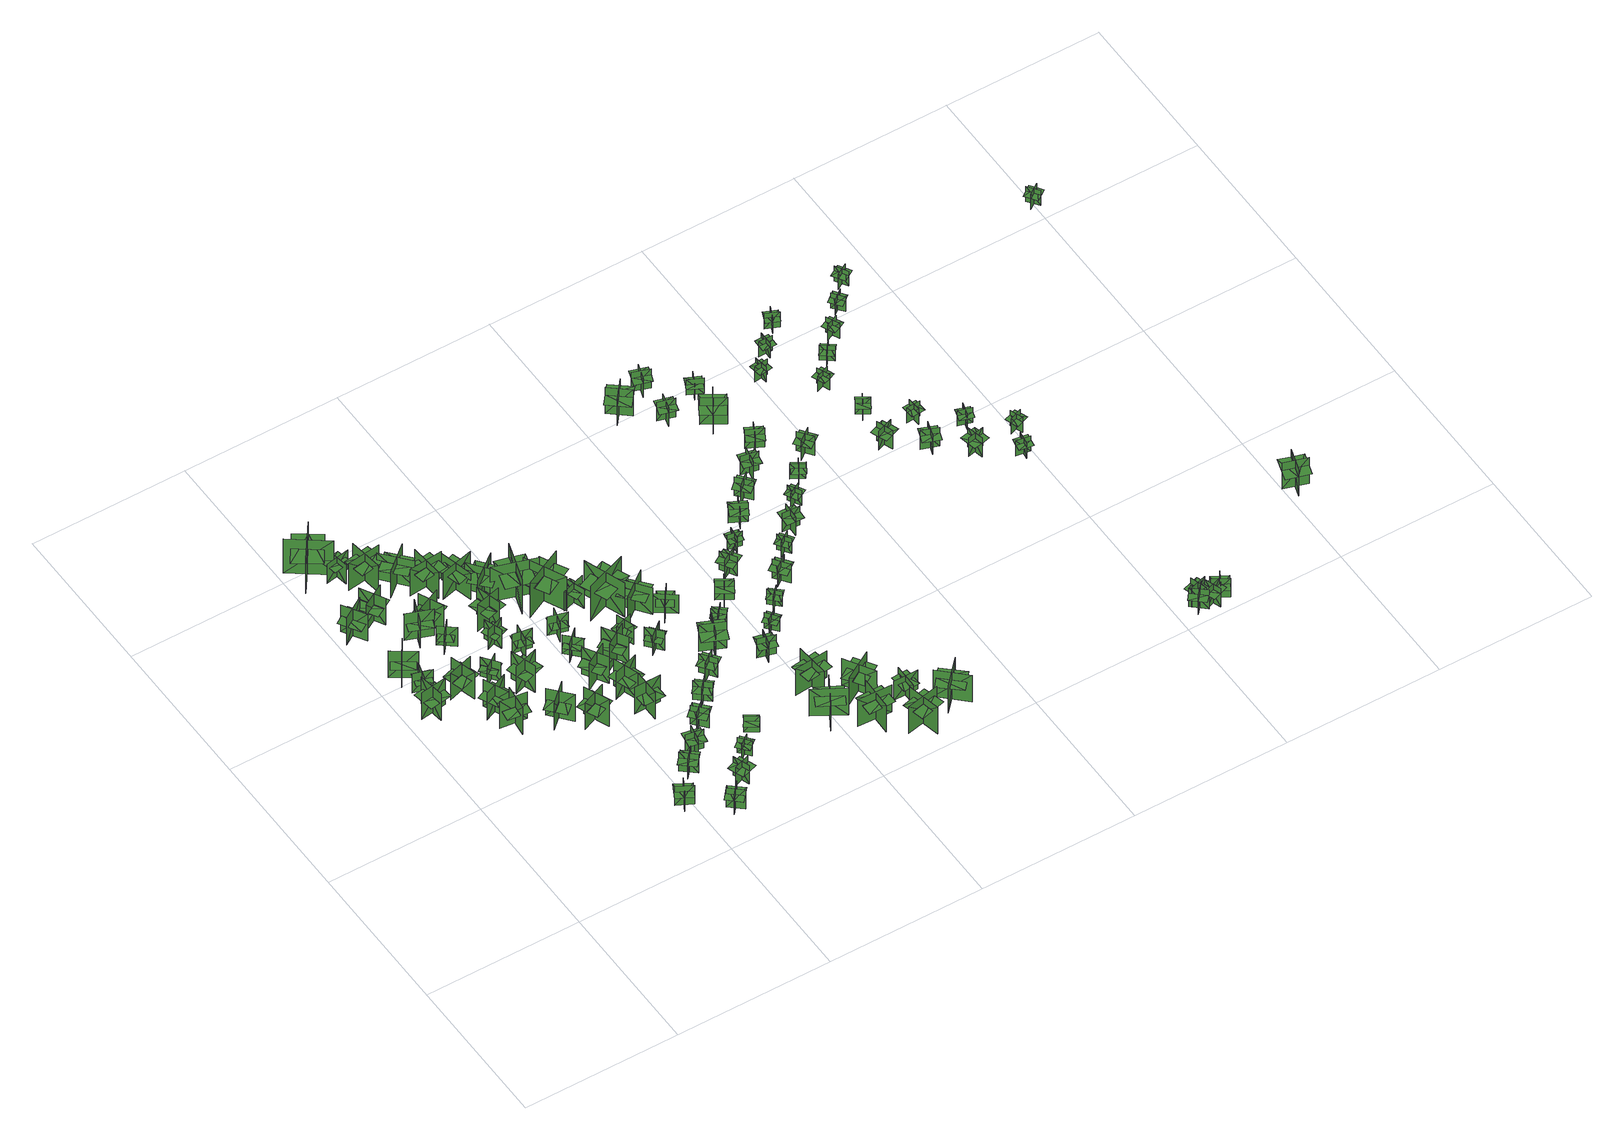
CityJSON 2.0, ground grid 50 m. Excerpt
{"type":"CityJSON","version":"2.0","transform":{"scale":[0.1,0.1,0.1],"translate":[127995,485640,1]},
"CityObjects":{
"tree1":{"type":"SolitaryVegetationObject","geometry":[{"type":"MultiSurface","lod":"1","boundaries":[[[0,1,2]],[[0,2,3]],[[4,5,6]],[[4,6,7]],[[8,9,10]],[[8,10,11]],[[8,12,13]],[[8,13,9]]]}]},
"tree2":{"type":"SolitaryVegetationObject","geometry":[{"type":"MultiSurface","lod":"1","boundaries":[[[14,15,16]],[[14,16,17]],[[18,19,20]],[[18,20,21]],[[22,23,24]],[[22,24,25]],[[22,26,27]],[[22,27,23]]]}]},
"tree3":{"type":"SolitaryVegetationObject","geometry":[{"type":"MultiSurface","lod":"1","boundaries":[[[28,29,30]],[[28,30,31]],[[32,33,34]],[[32,34,35]],[[36,37,38]],[[36,38,39]],[[36,40,41]],[[36,41,37]]]}]},
"tree4":{"type":"SolitaryVegetationObject","geometry":[{"type":"MultiSurface","lod":"1","boundaries":[[[42,43,44]],[[42,44,45]],[[46,47,48]],[[46,48,49]],[[50,51,52]],[[50,52,53]],[[50,54,55]],[[50,55,51]]]}]},
"tree5":{"type":"SolitaryVegetationObject","geometry":[{"type":"MultiSurface","lod":"1","boundaries":[[[56,57,58]],[[56,58,59]],[[60,61,62]],[[60,62,63]],[[64,65,66]],[[64,66,67]],[[64,68,69]],[[64,69,65]]]}]},
"tree6":{"type":"SolitaryVegetationObject","geometry":[{"type":"MultiSurface","lod":"1","boundaries":[[[70,71,72]],[[70,72,73]],[[74,75,76]],[[74,76,77]],[[78,79,80]],[[78,80,81]],[[78,82,83]],[[78,83,79]]]}]},
"tree7":{"type":"SolitaryVegetationObject","geometry":[{"type":"MultiSurface","lod":"1","boundaries":[[[84,85,86]],[[84,86,87]],[[88,89,90]],[[88,90,91]],[[92,93,94]],[[92,94,95]],[[92,96,97]],[[92,97,93]]]}]},
"tree8":{"type":"SolitaryVegetationObject","geometry":[{"type":"MultiSurface","lod":"1","boundaries":[[[98,99,100]],[[98,100,101]],[[102,103,104]],[[102,104,105]],[[106,107,108]],[[106,108,109]],[[106,110,111]],[[106,111,107]]]}]},
"tree9":{"type":"SolitaryVegetationObject","geometry":[{"type":"MultiSurface","lod":"1","boundaries":[[[112,113,114]],[[112,114,115]],[[116,117,118]],[[116,118,119]],[[120,121,122]],[[120,122,123]],[[120,123,124]],[[120,124,125]]]}]},
"tree10":{"type":"SolitaryVegetationObject","geometry":[{"type":"MultiSurface","lod":"1","boundaries":[[[126,127,128]],[[126,128,129]],[[130,131,132]],[[130,132,133]],[[134,135,136]],[[134,136,137]],[[134,138,139]],[[134,139,135]]]}]},
"tree11":{"type":"SolitaryVegetationObject","geometry":[{"type":"MultiSurface","lod":"1","boundaries":[[[140,141,142]],[[140,142,143]],[[144,145,146]],[[144,146,147]],[[148,149,150]],[[148,150,151]],[[148,151,152]],[[148,152,153]]]}]},
"tree12":{"type":"SolitaryVegetationObject","geometry":[{"type":"MultiSurface","lod":"1","boundaries":[[[154,155,156]],[[154,156,157]],[[158,159,160]],[[158,160,161]],[[162,163,164]],[[162,164,165]],[[162,166,167]],[[162,167,163]]]}]},
"tree13":{"type":"SolitaryVegetationObject","geometry":[{"type":"MultiSurface","lod":"1","boundaries":[[[168,169,170]],[[168,170,171]],[[172,173,174]],[[172,174,175]],[[176,177,178]],[[176,178,179]],[[176,180,181]],[[176,181,177]]]}]},
"tree14":{"type":"SolitaryVegetationObject","geometry":[{"type":"MultiSurface","lod":"1","boundaries":[[[182,183,184]],[[182,184,185]],[[186,187,188]],[[186,188,189]],[[190,191,192]],[[190,192,193]],[[190,194,195]],[[190,195,191]]]}]},
"tree15":{"type":"SolitaryVegetationObject","geometry":[{"type":"MultiSurface","lod":"1","boundaries":[[[196,197,198]],[[196,198,199]],[[200,201,202]],[[200,202,203]],[[204,205,206]],[[204,206,207]],[[204,207,208]],[[204,208,209]]]}]},
"tree16":{"type":"SolitaryVegetationObject","geometry":[{"type":"MultiSurface","lod":"1","boundaries":[[[210,211,212]],[[210,212,213]],[[214,215,216]],[[214,216,217]],[[218,219,220]],[[218,220,221]],[[218,222,223]],[[218,223,219]]]}]},
"tree17":{"type":"SolitaryVegetationObject","geometry":[{"type":"MultiSurface","lod":"1","boundaries":[[[224,225,226]],[[224,226,227]],[[228,229,230]],[[228,230,231]],[[232,233,234]],[[232,234,235]],[[232,236,237]],[[232,237,233]]]}]},
"tree18":{"type":"SolitaryVegetationObject","geometry":[{"type":"MultiSurface","lod":"1","boundaries":[[[238,239,240]],[[238,240,241]],[[242,243,244]],[[242,244,245]],[[246,247,248]],[[246,248,249]],[[246,249,250]],[[246,250,251]]]}]},
"tree19":{"type":"SolitaryVegetationObject","geometry":[{"type":"MultiSurface","lod":"1","boundaries":[[[252,253,254]],[[252,254,255]],[[256,257,258]],[[256,258,259]],[[260,261,262]],[[260,262,263]],[[260,264,265]],[[260,265,261]]]}]},
"tree20":{"type":"SolitaryVegetationObject","geometry":[{"type":"MultiSurface","lod":"1","boundaries":[[[266,267,268]],[[266,268,269]],[[270,271,272]],[[270,272,273]],[[274,275,276]],[[274,276,277]],[[274,277,278]],[[274,278,279]]]}]},
"tree21":{"type":"SolitaryVegetationObject","geometry":[{"type":"MultiSurface","lod":"1","boundaries":[[[280,281,282]],[[280,282,283]],[[284,285,286]],[[284,286,287]],[[288,289,290]],[[288,290,291]],[[288,291,292]],[[288,292,293]]]}]},
"tree22":{"type":"SolitaryVegetationObject","geometry":[{"type":"MultiSurface","lod":"1","boundaries":[[[294,295,296]],[[294,296,297]],[[298,299,300]],[[298,300,301]],[[302,303,304]],[[302,304,305]],[[302,305,306]],[[302,306,307]]]}]},
"tree23":{"type":"SolitaryVegetationObject","geometry":[{"type":"MultiSurface","lod":"1","boundaries":[[[308,309,310]],[[308,310,311]],[[312,313,314]],[[312,314,315]],[[316,317,318]],[[316,318,319]],[[316,320,321]],[[316,321,317]]]}]},
"tree24":{"type":"SolitaryVegetationObject","geometry":[{"type":"MultiSurface","lod":"1","boundaries":[[[322,323,324]],[[322,324,325]],[[326,327,328]],[[326,328,329]],[[330,331,332]],[[330,332,333]],[[330,334,335]],[[330,335,331]]]}]},
"tree25":{"type":"SolitaryVegetationObject","geometry":[{"type":"MultiSurface","lod":"1","boundaries":[[[336,337,338]],[[336,338,339]],[[340,341,342]],[[340,342,343]],[[344,345,346]],[[344,346,347]],[[344,347,348]],[[344,348,349]]]}]},
"tree26":{"type":"SolitaryVegetationObject","geometry":[{"type":"MultiSurface","lod":"1","boundaries":[[[350,351,352]],[[350,352,353]],[[354,355,356]],[[354,356,357]],[[358,359,360]],[[358,360,361]],[[358,362,363]],[[358,363,359]]]}]},
"tree27":{"type":"SolitaryVegetationObject","geometry":[{"type":"MultiSurface","lod":"1","boundaries":[[[364,365,366]],[[364,366,367]],[[368,369,370]],[[368,370,371]],[[372,373,374]],[[372,374,375]],[[372,375,376]],[[372,376,377]]]}]},
"tree28":{"type":"SolitaryVegetationObject","geometry":[{"type":"MultiSurface","lod":"1","boundaries":[[[378,379,380]],[[378,380,381]],[[382,383,384]],[[382,384,385]],[[386,387,388]],[[386,388,389]],[[386,389,390]],[[386,390,391]]]}]},
"tree29":{"type":"SolitaryVegetationObject","geometry":[{"type":"MultiSurface","lod":"1","boundaries":[[[392,393,394]],[[392,394,395]],[[396,397,398]],[[396,398,399]],[[400,401,402]],[[400,402,403]],[[400,404,405]],[[400,405,401]]]}]},
"tree30":{"type":"SolitaryVegetationObject","geometry":[{"type":"MultiSurface","lod":"1","boundaries":[[[406,407,408]],[[406,408,409]],[[410,411,412]],[[410,412,413]],[[414,415,416]],[[414,416,417]],[[414,417,418]],[[414,418,419]]]}]},
"tree31":{"type":"SolitaryVegetationObject","geometry":[{"type":"MultiSurface","lod":"1","boundaries":[[[420,421,422]],[[420,422,423]],[[424,425,426]],[[424,426,427]],[[428,429,430]],[[428,430,431]],[[428,432,433]],[[428,433,429]]]}]},
"tree32":{"type":"SolitaryVegetationObject","geometry":[{"type":"MultiSurface","lod":"1","boundaries":[[[434,435,436]],[[434,436,437]],[[438,439,440]],[[438,440,441]],[[442,443,444]],[[442,444,445]],[[442,446,447]],[[442,447,443]]]}]},
"tree33":{"type":"SolitaryVegetationObject","geometry":[{"type":"MultiSurface","lod":"1","boundaries":[[[448,449,450]],[[448,450,451]],[[452,453,454]],[[452,454,455]],[[456,457,458]],[[456,458,459]],[[456,460,461]],[[456,461,457]]]}]},
"tree34":{"type":"SolitaryVegetationObject","geometry":[{"type":"MultiSurface","lod":"1","boundaries":[[[462,463,464]],[[462,464,465]],[[466,467,468]],[[466,468,469]],[[470,471,472]],[[470,472,473]],[[470,473,474]],[[470,474,475]]]}]},
"tree35":{"type":"SolitaryVegetationObject","geometry":[{"type":"MultiSurface","lod":"1","boundaries":[[[476,477,478]],[[476,478,479]],[[480,481,482]],[[480,482,483]],[[484,485,486]],[[484,486,487]],[[484,487,488]],[[484,488,489]]]}]},
"tree36":{"type":"SolitaryVegetationObject","geometry":[{"type":"MultiSurface","lod":"1","boundaries":[[[490,491,492]],[[490,492,493]],[[494,495,496]],[[494,496,497]],[[498,499,500]],[[498,500,501]],[[498,501,502]],[[498,502,503]]]}]},
"tree37":{"type":"SolitaryVegetationObject","geometry":[{"type":"MultiSurface","lod":"1","boundaries":[[[504,505,506]],[[504,506,507]],[[508,509,510]],[[508,510,511]],[[512,513,514]],[[512,514,515]],[[512,516,517]],[[512,517,513]]]}]},
"tree38":{"type":"SolitaryVegetationObject","geometry":[{"type":"MultiSurface","lod":"1","boundaries":[[[518,519,520]],[[518,520,521]],[[522,523,524]],[[522,524,525]],[[526,527,528]],[[526,528,529]],[[526,530,531]],[[526,531,527]]]}]},
"tree39":{"type":"SolitaryVegetationObject","geometry":[{"type":"MultiSurface","lod":"1","boundaries":[[[532,533,534]],[[532,534,535]],[[536,537,538]],[[536,538,539]],[[540,541,542]],[[540,542,543]],[[540,543,544]],[[540,544,545]]]}]},
"tree40":{"type":"SolitaryVegetationObject","geometry":[{"type":"MultiSurface","lod":"1","boundaries":[[[546,547,548]],[[546,548,549]],[[550,551,552]],[[550,552,553]],[[554,555,556]],[[554,556,557]],[[554,557,558]],[[554,558,559]]]}]},
"tree41":{"type":"SolitaryVegetationObject","geometry":[{"type":"MultiSurface","lod":"1","boundaries":[[[560,561,562]],[[560,562,563]],[[564,565,566]],[[564,566,567]],[[568,569,570]],[[568,570,571]],[[568,571,572]],[[568,572,573]]]}]},
"tree42":{"type":"SolitaryVegetationObject","geometry":[{"type":"MultiSurface","lod":"1","boundaries":[[[574,575,576]],[[574,576,577]],[[578,579,580]],[[578,580,581]],[[582,583,584]],[[582,584,585]],[[582,585,586]],[[582,586,587]]]}]},
"tree43":{"type":"SolitaryVegetationObject","geometry":[{"type":"MultiSurface","lod":"1","boundaries":[[[588,589,590]],[[588,590,591]],[[592,593,594]],[[592,594,595]],[[596,597,598]],[[596,598,599]],[[596,600,601]],[[596,601,597]]]}]},
"tree44":{"type":"SolitaryVegetationObject","geometry":[{"type":"MultiSurface","lod":"1","boundaries":[[[602,603,604]],[[602,604,605]],[[606,607,608]],[[606,608,609]],[[610,611,612]],[[610,612,613]],[[610,613,614]],[[610,614,615]]]}]},
"tree45":{"type":"SolitaryVegetationObject","geometry":[{"type":"MultiSurface","lod":"1","boundaries":[[[616,617,618]],[[616,618,619]],[[620,621,622]],[[620,622,623]],[[624,625,626]],[[624,626,627]],[[624,628,629]],[[624,629,625]]]}]},
"tree46":{"type":"SolitaryVegetationObject","geometry":[{"type":"MultiSurface","lod":"1","boundaries":[[[630,631,632]],[[630,632,633]],[[634,635,636]],[[634,636,637]],[[638,639,640]],[[638,640,641]],[[638,641,642]],[[638,642,643]]]}]},
"tree47":{"type":"SolitaryVegetationObject","geometry":[{"type":"MultiSurface","lod":"1","boundaries":[[[644,645,646]],[[644,646,647]],[[648,649,650]],[[648,650,651]],[[652,653,654]],[[652,654,655]],[[652,655,656]],[[652,656,657]]]}]},
"tree48":{"type":"SolitaryVegetationObject","geometry":[{"type":"MultiSurface","lod":"1","boundaries":[[[658,659,660]],[[658,660,661]],[[662,663,664]],[[662,664,665]],[[666,667,668]],[[666,668,669]],[[666,669,670]],[[666,670,671]]]}]},
"tree49":{"type":"SolitaryVegetationObject","geometry":[{"type":"MultiSurface","lod":"1","boundaries":[[[672,673,674]],[[672,674,675]],[[676,677,678]],[[676,678,679]],[[680,681,682]],[[680,682,683]],[[680,683,684]],[[680,684,685]]]}]},
"tree50":{"type":"SolitaryVegetationObject","geometry":[{"type":"MultiSurface","lod":"1","boundaries":[[[686,687,688]],[[686,688,689]],[[690,691,692]],[[690,692,693]],[[694,695,696]],[[694,696,697]],[[694,697,698]],[[694,698,699]]]}]},
"tree51":{"type":"SolitaryVegetationObject","geometry":[{"type":"MultiSurface","lod":"1","boundaries":[[[700,701,702]],[[700,702,703]],[[704,705,706]],[[704,706,707]],[[708,709,710]],[[708,710,711]],[[708,711,712]],[[708,712,713]]]}]},
"tree52":{"type":"SolitaryVegetationObject","geometry":[{"type":"MultiSurface","lod":"1","boundaries":[[[714,715,716]],[[714,716,717]],[[718,719,720]],[[718,720,721]],[[722,723,724]],[[722,724,725]],[[722,725,726]],[[722,726,727]]]}]},
"tree53":{"type":"SolitaryVegetationObject","geometry":[{"type":"MultiSurface","lod":"1","boundaries":[[[728,729,730]],[[728,730,731]],[[732,733,734]],[[732,734,735]],[[736,737,738]],[[736,738,739]],[[736,739,740]],[[736,740,741]]]}]},
"tree54":{"type":"SolitaryVegetationObject","geometry":[{"type":"MultiSurface","lod":"1","boundaries":[[[742,743,744]],[[742,744,745]],[[746,747,748]],[[746,748,749]],[[750,751,752]],[[750,752,753]],[[750,753,754]],[[750,754,755]]]}]},
"tree55":{"type":"SolitaryVegetationObject","geometry":[{"type":"MultiSurface","lod":"1","boundaries":[[[756,757,758]],[[756,758,759]],[[760,761,762]],[[760,762,763]],[[764,765,766]],[[764,766,767]],[[764,767,768]],[[764,768,769]]]}]},
"tree56":{"type":"SolitaryVegetationObject","geometry":[{"type":"MultiSurface","lod":"1","boundaries":[[[770,771,772]],[[770,772,773]],[[774,775,776]],[[774,776,777]],[[778,779,780]],[[778,780,781]],[[778,781,782]],[[778,782,783]]]}]},
"tree57":{"type":"SolitaryVegetationObject","geometry":[{"type":"MultiSurface","lod":"1","boundaries":[[[784,785,786]],[[784,786,787]],[[788,789,790]],[[788,790,791]],[[792,793,794]],[[792,794,795]],[[792,795,796]],[[792,796,797]]]}]},
"tree58":{"type":"SolitaryVegetationObject","geometry":[{"type":"MultiSurface","lod":"1","boundaries":[[[798,799,800]],[[798,800,801]],[[802,803,804]],[[802,804,805]],[[806,807,808]],[[806,808,809]],[[806,809,810]],[[806,810,811]]]}]},
"tree59":{"type":"SolitaryVegetationObject","geometry":[{"type":"MultiSurface","lod":"1","boundaries":[[[812,813,814]],[[812,814,815]],[[816,817,818]],[[816,818,819]],[[820,821,822]],[[820,822,823]],[[820,823,824]],[[820,824,825]]]}]},
"tree60":{"type":"SolitaryVegetationObject","geometry":[{"type":"MultiSurface","lod":"1","boundaries":[[[826,827,828]],[[826,828,829]],[[830,831,832]],[[830,832,833]],[[834,835,836]],[[834,836,837]],[[834,837,838]],[[834,838,839]]]}]},
"tree61":{"type":"SolitaryVegetationObject","geometry":[{"type":"MultiSurface","lod":"1","boundaries":[[[840,841,842]],[[840,842,843]],[[844,845,846]],[[844,846,847]],[[848,849,850]],[[848,850,851]],[[848,851,852]],[[848,852,853]]]}]},
"tree62":{"type":"SolitaryVegetationObject","geometry":[{"type":"MultiSurface","lod":"1","boundaries":[[[854,855,856]],[[854,856,857]],[[858,859,860]],[[858,860,861]],[[862,863,864]],[[862,864,865]],[[862,865,866]],[[862,866,867]]]}]},
"tree63":{"type":"SolitaryVegetationObject","geometry":[{"type":"MultiSurface","lod":"1","boundaries":[[[868,869,870]],[[868,870,871]],[[872,873,874]],[[872,874,875]],[[876,877,878]],[[876,878,879]],[[876,879,880]],[[876,880,881]]]}]},
"tree64":{"type":"SolitaryVegetationObject","geometry":[{"type":"MultiSurface","lod":"1","boundaries":[[[882,883,884]],[[882,884,885]],[[886,887,888]],[[886,888,889]],[[890,891,892]],[[890,892,893]],[[890,893,894]],[[890,894,895]]]}]},
"tree65":{"type":"SolitaryVegetationObject","geometry":[{"type":"MultiSurface","lod":"1","boundaries":[[[896,897,898]],[[896,898,899]],[[900,901,902]],[[900,902,903]],[[904,905,906]],[[904,906,907]],[[904,907,908]],[[904,908,909]]]}]},
"tree66":{"type":"SolitaryVegetationObject","geometry":[{"type":"MultiSurface","lod":"1","boundaries":[[[910,911,912]],[[910,912,913]],[[914,915,916]],[[914,916,917]],[[918,919,920]],[[918,920,921]],[[918,921,922]],[[918,922,923]]]}]},
"tree67":{"type":"SolitaryVegetationObject","geometry":[{"type":"MultiSurface","lod":"1","boundaries":[[[924,925,926]],[[924,926,927]],[[928,929,930]],[[928,930,931]],[[932,933,934]],[[932,934,935]],[[932,935,936]],[[932,936,937]]]}]},
"tree68":{"type":"SolitaryVegetationObject","geometry":[{"type":"MultiSurface","lod":"1","boundaries":[[[938,939,940]],[[938,940,941]],[[942,943,944]],[[942,944,945]],[[946,947,948]],[[946,948,949]],[[946,949,950]],[[946,950,951]]]}]},
"tree69":{"type":"SolitaryVegetationObject","geometry":[{"type":"MultiSurface","lod":"1","boundaries":[[[952,953,954]],[[952,954,955]],[[956,957,958]],[[956,958,959]],[[960,961,962]],[[960,962,963]],[[960,963,964]],[[960,964,965]]]}]},
"tree70":{"type":"SolitaryVegetationObject","geometry":[{"type":"MultiSurface","lod":"1","boundaries":[[[966,967,968]],[[966,968,969]],[[970,971,972]],[[970,972,973]],[[974,975,976]],[[974,976,977]],[[974,977,978]],[[974,978,979]]]}]},
"tree71":{"type":"SolitaryVegetationObject","geometry":[{"type":"MultiSurface","lod":"1","boundaries":[[[980,981,982]],[[980,982,983]],[[984,985,986]],[[984,986,987]],[[988,989,990]],[[988,990,991]],[[988,991,992]],[[988,992,993]]]}]},
"tree72":{"type":"SolitaryVegetationObject","geometry":[{"type":"MultiSurface","lod":"1","boundaries":[[[994,995,996]],[[994,996,997]],[[998,999,1000]],[[998,1000,1001]],[[1002,1003,1004]],[[1002,1004,1005]],[[1002,1005,1006]],[[1002,1006,1007]]]}]},
"tree73":{"type":"SolitaryVegetationObject","geometry":[{"type":"MultiSurface","lod":"1","boundaries":[[[1008,1009,1010]],[[1008,1010,1011]],[[1012,1013,1014]],[[1012,1014,1015]],[[1016,1017,1018]],[[1016,1018,1019]],[[1016,1019,1020]],[[1016,1020,1021]]]}]},
"tree74":{"type":"SolitaryVegetationObject","geometry":[{"type":"MultiSurface","lod":"1","boundaries":[[[1022,1023,1024]],[[1022,1024,1025]],[[1026,1027,1028]],[[1026,1028,1029]],[[1030,1031,1032]],[[1030,1032,1033]],[[1030,1033,1034]],[[1030,1034,1035]]]}]},
"tree75":{"type":"SolitaryVegetationObject","geometry":[{"type":"MultiSurface","lod":"1","boundaries":[[[1036,1037,1038]],[[1036,1038,1039]],[[1040,1041,1042]],[[1040,1042,1043]],[[1044,1045,1046]],[[1044,1046,1047]],[[1044,1047,1048]],[[1044,1048,1049]]]}]},
"tree76":{"type":"SolitaryVegetationObject","geometry":[{"type":"MultiSurface","lod":"1","boundaries":[[[1050,1051,1052]],[[1050,1052,1053]],[[1054,1055,1056]],[[1054,1056,1057]],[[1058,1059,1060]],[[1058,1060,1061]],[[1058,1061,1062]],[[1058,1062,1063]]]}]},
"tree77":{"type":"SolitaryVegetationObject","geometry":[{"type":"MultiSurface","lod":"1","boundaries":[[[1064,1065,1066]],[[1064,1066,1067]],[[1068,1069,1070]],[[1068,1070,1071]],[[1072,1073,1074]],[[1072,1074,1075]],[[1072,1075,1076]],[[1072,1076,1077]]]}]},
"tree78":{"type":"SolitaryVegetationObject","geometry":[{"type":"MultiSurface","lod":"1","boundaries":[[[1078,1079,1080]],[[1078,1080,1081]],[[1082,1083,1084]],[[1082,1084,1085]],[[1086,1087,1088]],[[1086,1088,1089]],[[1086,1089,1090]],[[1086,1090,1091]]]}]},
"tree79":{"type":"SolitaryVegetationObject","geometry":[{"type":"MultiSurface","lod":"1","boundaries":[[[1092,1093,1094]],[[1092,1094,1095]],[[1096,1097,1098]],[[1096,1098,1099]],[[1100,1101,1102]],[[1100,1102,1103]],[[1100,1103,1104]],[[1100,1104,1105]]]}]},
"tree80":{"type":"SolitaryVegetationObject","geometry":[{"type":"MultiSurface","lod":"1","boundaries":[[[1106,1107,1108]],[[1106,1108,1109]],[[1110,1111,1112]],[[1110,1112,1113]],[[1114,1115,1116]],[[1114,1116,1117]],[[1114,1117,1118]],[[1114,1118,1119]]]}]},
"tree81":{"type":"SolitaryVegetationObject","geometry":[{"type":"MultiSurface","lod":"1","boundaries":[[[1120,1121,1122]],[[1120,1122,1123]],[[1124,1125,1126]],[[1124,1126,1127]],[[1128,1129,1130]],[[1128,1130,1131]],[[1128,1131,1132]],[[1128,1132,1133]]]}]},
"tree82":{"type":"SolitaryVegetationObject","geometry":[{"type":"MultiSurface","lod":"1","boundaries":[[[1134,1135,1136]],[[1134,1136,1137]],[[1138,1139,1140]],[[1138,1140,1141]],[[1142,1143,1144]],[[1142,1144,1145]],[[1142,1145,1146]],[[1142,1146,1147]]]}]},
"tree83":{"type":"SolitaryVegetationObject","geometry":[{"type":"MultiSurface","lod":"1","boundaries":[[[1148,1149,1150]],[[1148,1150,1151]],[[1152,1153,1154]],[[1152,1154,1155]],[[1156,1157,1158]],[[1156,1158,1159]],[[1156,1159,1160]],[[1156,1160,1161]]]}]},
"tree84":{"type":"SolitaryVegetationObject","geometry":[{"type":"MultiSurface","lod":"1","boundaries":[[[1162,1163,1164]],[[1162,1164,1165]],[[1166,1167,1168]],[[1166,1168,1169]],[[1170,1171,1172]],[[1170,1172,1173]],[[1170,1173,1174]],[[1170,1174,1175]]]}]},
"tree85":{"type":"SolitaryVegetationObject","geometry":[{"type":"MultiSurface","lod":"1","boundaries":[[[1176,1177,1178]],[[1176,1178,1179]],[[1180,1181,1182]],[[1180,1182,1183]],[[1184,1185,1186]],[[1184,1186,1187]],[[1184,1187,1188]],[[1184,1188,1189]]]}]},
"tree86":{"type":"SolitaryVegetationObject","geometry":[{"type":"MultiSurface","lod":"1","boundaries":[[[1190,1191,1192]],[[1190,1192,1193]],[[1194,1195,1196]],[[1194,1196,1197]],[[1198,1199,1200]],[[1198,1200,1201]],[[1198,1201,1202]],[[1198,1202,1203]]]}]},
"tree87":{"type":"SolitaryVegetationObject","geometry":[{"type":"MultiSurface","lod":"1","boundaries":[[[1204,1205,1206]],[[1204,1206,1207]],[[1208,1209,1210]],[[1208,1210,1211]],[[1212,1213,1214]],[[1212,1214,1215]],[[1212,1215,1216]],[[1212,1216,1217]]]}]},
"tree88":{"type":"SolitaryVegetationObject","geometry":[{"type":"MultiSurface","lod":"1","boundaries":[[[1218,1219,1220]],[[1218,1220,1221]],[[1222,1223,1224]],[[1222,1224,1225]],[[1226,1227,1228]],[[1226,1228,1229]],[[1226,1229,1230]],[[1226,1230,1231]]]}]},
"tree89":{"type":"SolitaryVegetationObject","geometry":[{"type":"MultiSurface","lod":"1","boundaries":[[[1232,1233,1234]],[[1232,1234,1235]],[[1236,1237,1238]],[[1236,1238,1239]],[[1240,1241,1242]],[[1240,1242,1243]],[[1240,1243,1244]],[[1240,1244,1245]]]}]},
"tree90":{"type":"SolitaryVegetationObject","geometry":[{"type":"MultiSurface","lod":"1","boundaries":[[[1246,1247,1248]],[[1246,1248,1249]],[[1250,1251,1252]],[[1250,1252,1253]],[[1254,1255,1256]],[[1254,1256,1257]],[[1254,1257,1258]],[[1254,1258,1259]]]}]},
"tree91":{"type":"SolitaryVegetationObject","geometry":[{"type":"MultiSurface","lod":"1","boundaries":[[[1260,1261,1262]],[[1260,1262,1263]],[[1264,1265,1266]],[[1264,1266,1267]],[[1268,1269,1270]],[[1268,1270,1271]],[[1268,1271,1272]],[[1268,1272,1273]]]}]},
"tree92":{"type":"SolitaryVegetationObject","geometry":[{"type":"MultiSurface","lod":"1","boundaries":[[[1274,1275,1276]],[[1274,1276,1277]],[[1278,1279,1280]],[[1278,1280,1281]],[[1282,1283,1284]],[[1282,1284,1285]],[[1282,1285,1286]],[[1282,1286,1287]]]}]},
"tree93":{"type":"SolitaryVegetationObject","geometry":[{"type":"MultiSurface","lod":"1","boundaries":[[[1288,1289,1290]],[[1288,1290,1291]],[[1292,1293,1294]],[[1292,1294,1295]],[[1296,1297,1298]],[[1296,1298,1299]],[[1296,1299,1300]],[[1296,1300,1301]]]}]},
"tree94":{"type":"SolitaryVegetationObject","geometry":[{"type":"MultiSurface","lod":"1","boundaries":[[[1302,1303,1304]],[[1302,1304,1305]],[[1306,1307,1308]],[[1306,1308,1309]],[[1310,1311,1312]],[[1310,1312,1313]],[[1310,1313,1314]],[[1310,1314,1315]]]}]},
"tree95":{"type":"SolitaryVegetationObject","geometry":[{"type":"MultiSurface","lod":"1","boundaries":[[[1316,1317,1318]],[[1316,1318,1319]],[[1320,1321,1322]],[[1320,1322,1323]],[[1324,1325,1326]],[[1324,1326,1327]],[[1324,1327,1328]],[[1324,1328,1329]]]}]},
"tree96":{"type":"SolitaryVegetationObject","geometry":[{"type":"MultiSurface","lod":"1","boundaries":[[[1330,1331,1332]],[[1330,1332,1333]],[[1334,1335,1336]],[[1334,1336,1337]],[[1338,1339,1340]],[[1338,1340,1341]],[[1338,1341,1342]],[[1338,1342,1343]]]}]},
"tree97":{"type":"SolitaryVegetationObject","geometry":[{"type":"MultiSurface","lod":"1","boundaries":[[[1344,1345,1346]],[[1344,1346,1347]],[[1348,1349,1350]],[[1348,1350,1351]],[[1352,1353,1354]],[[1352,1354,1355]],[[1352,1355,1356]],[[1352,1356,1357]]]}]},
"tree98":{"type":"SolitaryVegetationObject","geometry":[{"type":"MultiSurface","lod":"1","boundaries":[[[1358,1359,1360]],[[1358,1360,1361]],[[1362,1363,1364]],[[1362,1364,1365]],[[1366,1367,1368]],[[1366,1368,1369]],[[1366,1369,1370]],[[1366,1370,1371]]]}]},
"tree99":{"type":"SolitaryVegetationObject","geometry":[{"type":"MultiSurface","lod":"1","boundaries":[[[1372,1373,1374]],[[1372,1374,1375]],[[1376,1377,1378]],[[1376,1378,1379]],[[1380,1381,1382]],[[1380,1382,1383]],[[1380,1383,1384]],[[1380,1384,1385]]]}]},
"tree100":{"type":"SolitaryVegetationObject","geometry":[{"type":"MultiSurface","lod":"1","boundaries":[[[1386,1387,1388]],[[1386,1388,1389]],[[1390,1391,1392]],[[1390,1392,1393]],[[1394,1395,1396]],[[1394,1396,1397]],[[1394,1397,1398]],[[1394,1398,1399]]]}]},
"tree101":{"type":"SolitaryVegetationObject","geometry":[{"type":"MultiSurface","lod":"1","boundaries":[[[1400,1401,1402]],[[1400,1402,1403]],[[1404,1405,1406]],[[1404,1406,1407]],[[1408,1409,1410]],[[1408,1410,1411]],[[1408,1411,1412]],[[1408,1412,1413]]]}]}
},
"vertices":[
[42,862,9],[126,874,9],[126,874,118],[42,862,118],[85,831,9],[85,831,118],[73,914,118],[73,914,9],[47,866,76],[120,877,76],[115,910,76],[42,900,76],[52,831,76],[125,842,76],
[72,957,13],[130,940,13],[130,940,91],[72,957,91],[91,924,13],[91,924,91],[108,982,91],[108,982,13],[77,958,61],[127,943,61],[134,967,61],[84,982,61],[70,934,61],[120,919,61],
[48,1043,11],[118,996,11],[118,996,120],[48,1043,120],[59,991,11],[59,991,120],[106,1061,120],[106,1061,11],[55,1042,78],[116,1002,78],[135,1030,78],[73,1071,78],[35,1013,78],[96,972,78],
[31,1258,11],[75,1187,11],[75,1187,120],[31,1258,120],[19,1207,11],[19,1207,120],[91,1252,120],[91,1252,11],[36,1256,78],[75,1193,78],[104,1211,78],[65,1274,78],[6,1237,78],[45,1175,78],
[226,901,13],[146,877,13],[146,877,122],[226,901,122],[180,926,13],[180,926,122],[204,845,122],[204,845,13],[222,896,80],[152,875,80],[162,842,80],[232,864,80],[212,930,80],[142,909,80],
[288,707,10],[204,718,10],[204,718,119],[288,707,119],[255,749,10],[255,749,119],[245,665,119],[245,665,10],[282,705,77],[209,714,77],[205,680,77],[278,671,77],[287,740,77],[214,749,77],
[211,813,9],[245,736,9],[245,736,118],[211,813,118],[193,763,9],[193,763,118],[270,797,118],[270,797,9],[216,809,76],[246,742,76],[278,756,76],[248,823,76],[184,795,76],[214,728,76],
[149,1210,11],[107,1283,11],[107,1283,120],[149,1210,120],[163,1261,11],[163,1261,120],[90,1219,120],[90,1219,11],[144,1213,78],[107,1277,78],[77,1260,78],[114,1196,78],[175,1231,78],[138,1294,78],
[110,1543,9],[28,1430,9],[28,1430,149],[110,1543,149],[17,1528,9],[17,1528,149],[130,1446,149],[130,1446,9],[103,1534,112],[64,1560,112],[3,1469,112],[42,1443,112],[81,1417,112],[141,1508,112],
[160,1134,12],[239,1104,12],[239,1104,121],[160,1134,121],[182,1086,12],[182,1086,121],[212,1164,121],[212,1164,12],[166,1135,79],[235,1109,79],[247,1141,79],[179,1167,79],[154,1102,79],[222,1076,79],
[454,217,8],[503,191,8],[503,191,85],[454,217,85],[465,182,8],[491,231,8],[491,231,85],[465,182,85],[465,182,63],[489,169,63],[515,218,63],[491,231,63],[466,244,63],[440,195,63],
[300,862,11],[264,910,11],[264,910,89],[300,862,89],[305,899,11],[305,899,89],[257,863,89],[257,863,11],[296,864,59],[264,905,59],[245,891,59],[277,849,59],[316,879,59],[284,921,59],
[389,688,9],[327,632,9],[327,632,118],[389,688,118],[337,691,9],[337,691,118],[393,628,118],[393,628,9],[388,682,76],[333,633,76],[356,608,76],[411,657,76],[364,709,76],[309,659,76],
[262,1075,13],[223,1029,13],[223,1029,91],[262,1075,91],[224,1071,13],[224,1071,91],[271,1033,91],[271,1033,13],[261,1071,61],[228,1030,61],[246,1015,61],[280,1055,61],[242,1087,61],[208,1046,61],
[97,1428,11],[173,1442,11],[173,1442,89],[97,1428,89],[140,1398,11],[140,1398,89],[126,1475,89],[126,1475,11],[104,1429,69],[109,1404,69],[169,1417,69],[163,1443,69],[157,1468,69],[98,1454,69],
[284,1160,11],[207,1125,11],[207,1125,120],[284,1160,120],[234,1178,11],[234,1178,120],[269,1102,120],[269,1102,11],[280,1155,79],[214,1124,79],[228,1093,79],[295,1124,79],[265,1187,79],[199,1156,79],
[310,799,12],[390,825,12],[390,825,122],[310,799,122],[357,775,12],[357,775,122],[331,855,122],[331,855,12],[314,804,80],[384,827,80],[373,859,80],[303,836,80],[325,770,80],[395,793,80],
[242,1389,10],[134,1375,10],[134,1375,119],[242,1389,119],[184,1433,10],[184,1433,119],[198,1325,119],[198,1325,10],[233,1388,90],[227,1423,90],[143,1409,90],[149,1373,90],[155,1338,90],[239,1352,90],
[476,617,12],[398,585,12],[398,585,121],[476,617,121],[427,637,12],[427,637,121],[460,559,121],[460,559,12],[473,612,79],[405,584,79],[418,552,79],[486,581,79],[459,645,79],[391,617,79],
[569,134,10],[611,98,10],[611,98,87],[569,134,87],[572,98,10],[608,139,10],[608,139,87],[572,98,87],[572,98,65],[592,79,65],[629,121,65],[608,139,65],[587,157,65],[551,116,65],
[536,276,12],[572,318,12],[572,318,88],[536,276,88],[573,279,12],[531,315,12],[531,315,89],[573,279,88],[573,279,67],[591,300,67],[549,336,67],[531,315,67],[513,294,67],[555,258,67],
[292,1284,11],[221,1367,11],[221,1367,119],[292,1284,119],[297,1357,11],[297,1357,119],[214,1287,119],[214,1287,11],[286,1292,91],[312,1316,91],[254,1379,91],[228,1354,91],[201,1330,91],[259,1267,91],
[334,977,15],[391,998,15],[391,998,93],[334,977,93],[368,961,15],[368,961,93],[348,1018,93],[348,1018,15],[337,981,63],[386,998,63],[378,1021,63],[329,1004,63],[346,957,63],[395,975,63],
[414,953,12],[403,894,12],[403,894,90],[414,953,90],[383,931,12],[383,931,90],[442,921,90],[442,921,12],[415,949,60],[406,897,60],[430,893,60],[439,945,60],[390,953,60],[381,902,60],
[372,1275,11],[264,1265,11],[264,1265,119],[372,1275,119],[316,1321,11],[316,1321,119],[325,1213,119],[325,1213,11],[362,1274,91],[358,1310,91],[273,1299,91],[278,1263,91],[283,1227,91],[367,1238,91],
[404,1029,10],[382,1110,10],[382,1110,120],[404,1029,120],[430,1075,10],[430,1075,120],[349,1053,120],[349,1053,10],[399,1034,78],[380,1104,78],[347,1095,78],[366,1025,78],[434,1043,78],[414,1114,78],
[668,168,12],[649,220,12],[649,220,88],[668,168,88],[684,201,12],[632,182,12],[632,182,88],[684,201,88],[684,201,67],[675,227,67],[623,208,67],[632,182,67],[642,156,67],[694,175,67],
[613,382,10],[603,327,10],[603,327,87],[613,382,87],[582,361,10],[637,351,10],[637,351,87],[582,361,87],[582,361,65],[577,334,65],[632,324,65],[637,351,65],[642,378,65],[587,388,65],
[546,692,12],[503,764,12],[503,764,122],[546,692,122],[559,743,12],[559,743,122],[487,700,122],[487,700,12],[541,695,80],[503,758,80],[474,740,80],[511,677,80],[571,713,80],[533,776,80],
[370,1268,11],[397,1162,11],[397,1162,119],[370,1268,119],[333,1204,11],[333,1204,119],[439,1231,119],[439,1231,11],[373,1258,91],[338,1248,91],[362,1166,91],[397,1177,91],[432,1187,91],[407,1269,91],
[580,596,13],[581,512,13],[581,512,122],[580,596,122],[544,558,13],[544,558,122],[628,559,122],[628,559,13],[584,591,80],[585,517,80],[619,518,80],[618,591,80],[548,590,80],[549,517,80],
[553,678,13],[580,599,13],[580,599,122],[553,678,122],[530,631,13],[530,631,122],[610,658,122],[610,658,13],[558,674,80],[582,605,80],[614,616,80],[590,686,80],[524,663,80],[548,593,80],
[498,855,13],[540,812,13],[540,812,90],[498,855,90],[498,817,13],[498,817,90],[541,859,90],[541,859,13],[503,854,60],[539,816,60],[557,833,60],[520,871,60],[485,836,60],[521,799,60],
[398,1128,10],[484,1196,10],[484,1196,119],[398,1128,119],[471,1120,10],[471,1120,119],[404,1205,119],[404,1205,10],[406,1134,90],[430,1106,90],[494,1162,90],[470,1190,90],[447,1217,90],[382,1161,90],
[734,285,8],[700,256,8],[700,256,70],[734,285,70],[705,288,8],[733,254,8],[733,254,70],[705,288,70],[705,288,53],[688,273,53],[716,239,53],[733,254,53],[750,268,53],[722,302,53],
[653,446,10],[690,405,10],[690,405,87],[653,446,87],[651,410,10],[692,447,10],[692,447,87],[651,410,87],[651,410,66],[670,389,66],[711,426,66],[692,447,66],[674,467,66],[633,430,66],
[534,954,11],[518,896,11],[518,896,88],[534,954,88],[501,935,11],[501,935,88],[559,919,88],[559,919,11],[535,950,59],[521,899,59],[545,893,59],[559,943,59],[511,956,59],[497,906,59],
[633,725,12],[589,797,12],[589,797,121],[633,725,121],[645,777,12],[645,777,121],[574,732,121],[574,732,12],[628,728,79],[589,790,79],[560,772,79],[599,710,79],[658,747,79],[619,809,79],
[488,1042,9],[530,1175,9],[530,1175,149],[488,1042,149],[572,1086,9],[572,1086,149],[438,1128,149],[438,1128,9],[492,1054,112],[537,1041,112],[566,1147,112],[521,1159,112],[476,1171,112],[447,1066,112],
[790,348,10],[766,311,10],[766,311,72],[790,348,72],[761,342,10],[798,318,10],[798,318,72],[761,342,72],[761,342,54],[749,324,54],[786,300,54],[798,318,54],[810,337,54],[773,361,54],
[625,1081,9],[499,1020,9],[499,1020,149],[625,1081,149],[536,1111,9],[536,1111,149],[597,985,149],[597,985,9],[614,1076,112],[592,1117,112],[495,1065,112],[517,1024,112],[540,983,112],[636,1035,112],
[752,484,9],[710,520,9],[710,520,86],[752,484,86],[749,521,9],[713,479,9],[713,479,86],[749,521,86],[749,521,64],[728,539,64],[692,497,64],[713,479,64],[734,461,64],[770,503,64],
[697,817,13],[640,799,13],[640,799,91],[697,817,91],[664,834,13],[664,834,91],[682,776,91],[682,776,13],[694,813,61],[644,798,61],[651,774,61],[702,790,61],[687,837,61],[637,822,61],
[641,964,11],[616,1038,11],[616,1038,89],[641,964,89],[664,1011,11],[664,1011,89],[590,986,89],[590,986,11],[639,971,68],[663,980,68],[641,1037,68],[617,1027,68],[593,1018,68],[615,961,68],
[704,714,13],[750,753,13],[750,753,91],[704,714,91],[742,712,13],[742,712,91],[703,757,91],[703,757,13],[705,719,61],[745,753,61],[729,771,61],[689,737,61],[722,699,61],[762,733,61],
[811,551,10],[778,595,10],[778,595,87],[811,551,87],[816,588,10],[772,554,10],[772,554,87],[816,588,87],[816,588,66],[800,610,66],[756,576,66],[772,554,66],[789,532,66],[833,566,66],
[633,918,9],[764,966,9],[764,966,149],[633,918,149],[718,879,9],[718,879,149],[670,1010,149],[670,1010,9],[644,922,112],[662,879,112],[763,921,112],[745,964,112],[728,1007,112],[627,965,112],
[788,845,10],[722,931,10],[722,931,119],[788,845,119],[797,918,10],[797,918,119],[711,852,119],[711,852,10],[782,853,90],[810,876,90],[756,941,90],[728,918,90],[700,895,90],[754,830,90],
[844,611,9],[875,682,9],[875,682,117],[844,611,117],[892,630,9],[821,661,9],[821,661,117],[892,630,117],[892,630,86],[908,665,86],[837,696,86],[821,661,86],[806,625,86],[877,594,86],
[798,799,11],[844,862,11],[844,862,88],[798,799,88],[850,807,11],[850,807,88],[787,853,88],[787,853,11],[802,805,68],[824,790,68],[858,840,68],[836,855,68],[815,869,68],[781,819,68],
[1040,240,7],[946,295,7],[946,295,116],[1040,240,116],[1021,311,7],[1021,311,116],[966,217,116],[966,217,7],[1032,245,87],[1049,277,87],[974,317,87],[957,285,87],[940,253,87],[1015,213,87],
[1064,389,8],[956,379,8],[956,379,117],[1064,389,117],[1008,435,8],[1008,435,117],[1017,327,117],[1017,327,8],[1054,388,88],[1050,424,88],[966,413,88],[970,377,88],[975,341,88],[1059,352,88],
[942,554,8],[996,540,8],[996,540,85],[942,554,85],[961,522,8],[975,576,8],[975,576,85],[961,522,85],[961,522,64],[988,515,64],[1001,569,64],[975,576,64],[948,582,64],[934,529,64],
[908,699,11],[937,733,11],[937,733,72],[908,699,72],[938,701,11],[904,729,11],[904,729,72],[938,701,72],[938,701,55],[952,718,55],[918,746,55],[904,729,55],[889,712,55],[923,684,55],
[1143,180,13],[1034,185,13],[1034,185,122],[1143,180,122],[1093,234,13],[1093,234,122],[1089,125,122],[1089,125,13],[1133,181,93],[1133,217,93],[1048,217,93],[1048,181,93],[1048,144,93],[1133,145,93],
[1154,324,9],[1061,269,9],[1061,269,118],[1154,324,118],[1083,342,9],[1083,342,118],[1139,249,118],[1139,248,9],[1146,320,89],[1126,350,89],[1055,303,89],[1075,273,89],[1095,243,89],[1166,289,89],
[1242,106,17],[1136,83,17],[1136,83,126],[1242,106,126],[1180,145,17],[1180,145,126],[1203,39,126],[1203,39,17],[1233,104,97],[1223,139,97],[1141,118,97],[1150,83,97],[1159,48,97],[1242,69,97],
[997,807,9],[968,760,9],[968,760,86],[997,807,86],[961,798,9],[1008,770,9],[1008,770,86],[961,798,86],[961,798,64],[947,774,64],[994,746,64],[1008,770,64],[1022,794,64],[975,822,64],
[1020,636,9],[1048,602,9],[1048,602,71],[1020,636,71],[1017,607,9],[1051,635,9],[1051,635,71],[1017,607,71],[1017,607,53],[1031,590,53],[1065,617,53],[1051,635,53],[1038,652,53],[1003,624,53],
[1209,250,13],[1208,172,13],[1208,172,91],[1209,250,91],[1171,213,13],[1171,213,91],[1249,212,91],[1249,212,13],[1209,243,70],[1183,242,70],[1184,181,70],[1210,182,70],[1236,183,70],[1234,244,70],
[1105,676,9],[1073,707,9],[1073,707,71],[1105,676,71],[1104,705,9],[1074,674,9],[1074,674,71],[1104,705,71],[1104,705,54],[1088,721,54],[1058,689,54],[1074,674,54],[1089,658,54],[1120,690,54],
[1025,845,12],[1073,873,12],[1073,873,89],[1025,845,89],[1061,836,12],[1032,883,12],[1032,883,89],[1061,836,89],[1061,836,68],[1085,850,68],[1056,898,68],[1032,883,68],[1009,869,68],[1037,822,68],
[1268,163,16],[1347,88,16],[1347,88,125],[1268,163,125],[1270,90,16],[1270,90,125],[1345,169,125],[1345,169,16],[1274,156,96],[1251,129,96],[1315,73,96],[1339,101,96],[1362,128,96],[1298,184,96],
[1139,780,9],[1172,736,9],[1172,736,86],[1139,780,86],[1133,744,9],[1177,777,9],[1177,777,86],[1133,744,86],[1133,744,65],[1150,722,65],[1194,755,65],[1177,777,65],[1161,799,65],[1117,766,65],
[1090,932,12],[1133,924,12],[1133,924,73],[1090,932,73],[1107,908,12],[1114,951,12],[1114,951,73],[1107,908,73],[1107,908,56],[1128,904,56],[1136,947,56],[1114,951,56],[1093,955,56],[1085,912,56],
[1161,977,14],[1186,1027,14],[1186,1027,91],[1161,977,91],[1196,989,14],[1146,1014,14],[1146,1014,91],[1196,989,91],[1196,989,69],[1208,1013,69],[1159,1038,69],[1146,1014,69],[1134,989,69],[1183,964,69],
[1233,827,9],[1207,863,9],[1207,863,71],[1233,827,71],[1238,857,9],[1202,831,9],[1202,831,71],[1238,857,71],[1238,857,54],[1225,875,54],[1189,849,54],[1202,831,54],[1215,813,54],[1251,839,54],
[1282,932,9],[1279,877,9],[1279,877,86],[1282,932,86],[1255,908,9],[1310,905,9],[1310,905,86],[1255,908,86],[1255,908,64],[1253,880,64],[1308,877,64],[1310,905,64],[1311,933,64],[1256,935,64],
[1253,1088,13],[1211,1052,13],[1211,1052,90],[1253,1088,90],[1216,1091,13],[1252,1049,13],[1252,1049,90],[1216,1091,90],[1216,1091,68],[1195,1073,68],[1231,1031,68],[1252,1049,68],[1273,1067,68],[1237,1109,68],
[1138,1550,7],[1089,1490,7],[1089,1490,114],[1138,1550,114],[1086,1545,7],[1146,1496,7],[1146,1496,114],[1086,1545,114],[1086,1545,84],[1062,1515,84],[1122,1466,84],[1146,1496,84],[1171,1526,84],[1111,1575,84],
[1353,962,9],[1332,1001,9],[1332,1001,71],[1353,962,71],[1361,991,9],[1322,969,9],[1322,969,71],[1361,991,71],[1361,991,54],[1351,1010,54],[1312,989,54],[1322,969,54],[1333,950,54],[1372,971,54],
[1302,1167,12],[1291,1112,12],[1291,1112,89],[1302,1167,89],[1271,1147,12],[1325,1135,12],[1325,1135,89],[1271,1147,89],[1271,1147,67],[1265,1120,67],[1320,1108,67],[1325,1135,67],[1331,1162,67],[1277,1174,67],
[1221,1461,8],[1206,1408,8],[1206,1408,85],[1221,1461,85],[1189,1444,8],[1242,1428,8],[1242,1428,85],[1189,1444,85],[1189,1444,63],[1181,1417,63],[1234,1402,63],[1242,1428,63],[1250,1455,63],[1196,1470,63],
[1224,1591,7],[1207,1539,7],[1207,1539,84],[1224,1591,84],[1191,1575,7],[1244,1557,7],[1244,1557,84],[1191,1575,84],[1191,1575,62],[1182,1549,62],[1235,1531,62],[1244,1557,62],[1252,1584,62],[1200,1601,62],
[1418,1041,9],[1380,1063,9],[1380,1063,70],[1418,1041,70],[1411,1069,9],[1388,1031,9],[1388,1031,70],[1411,1069,70],[1411,1069,53],[1392,1080,53],[1369,1042,53],[1388,1031,53],[1407,1020,53],[1430,1058,53],
[1283,1370,7],[1348,1329,7],[1348,1329,115],[1283,1370,115],[1294,1319,7],[1335,1385,7],[1335,1385,115],[1294,1319,115],[1294,1319,85],[1327,1299,85],[1368,1364,85],[1335,1385,85],[1302,1406,85],[1261,1340,85],
[1372,1236,10],[1346,1187,10],[1346,1187,87],[1372,1236,87],[1336,1225,10],[1386,1200,10],[1386,1200,87],[1336,1225,87],[1336,1225,65],[1324,1201,65],[1373,1175,65],[1386,1200,65],[1398,1225,65],[1349,1250,65],
[1354,1457,11],[1309,1479,11],[1309,1479,73],[1354,1457,73],[1341,1495,11],[1319,1450,11],[1319,1450,73],[1341,1495,73],[1353,1462,53],[1363,1483,53],[1317,1504,53],[1308,1483,53],[1298,1462,53],[1343,1440,53],
[1488,1138,9],[1444,1104,9],[1444,1104,86],[1488,1138,86],[1452,1143,9],[1485,1099,9],[1485,1099,86],[1452,1143,86],[1452,1143,64],[1430,1126,64],[1463,1082,64],[1485,1099,64],[1507,1116,64],[1474,1159,64],
[1520,1399,11],[1514,1443,11],[1514,1443,73],[1520,1399,73],[1538,1422,11],[1494,1416,11],[1494,1416,73],[1538,1422,73],[1538,1422,56],[1535,1444,56],[1491,1438,56],[1494,1416,56],[1497,1394,56],[1541,1400,56],
[1662,1059,2],[1682,1007,2],[1682,1007,79],[1662,1059,79],[1647,1025,2],[1699,1045,2],[1699,1045,79],[1647,1025,79],[1647,1025,57],[1657,999,57],[1709,1019,57],[1699,1045,57],[1689,1071,57],[1637,1051,57],
[1578,1469,10],[1578,1514,10],[1578,1514,71],[1578,1469,71],[1599,1490,10],[1555,1490,10],[1555,1490,71],[1599,1490,71],[1599,1490,54],[1599,1512,54],[1555,1512,54],[1555,1490,54],[1555,1468,54],[1599,1468,54],
[1690,1175,9],[1667,1137,9],[1667,1137,71],[1690,1175,71],[1662,1168,9],[1699,1145,9],[1699,1145,71],[1662,1168,71],[1662,1168,54],[1650,1149,54],[1688,1126,54],[1699,1145,54],[1711,1164,54],[1673,1187,54],
[1663,1311,9],[1621,1295,9],[1621,1295,71],[1663,1311,71],[1636,1323,9],[1652,1282,9],[1652,1282,71],[1636,1323,71],[1636,1323,54],[1615,1315,54],[1631,1274,54],[1652,1282,54],[1672,1290,54],[1656,1331,54],
[1761,927,7],[1779,979,7],[1779,979,84],[1761,927,84],[1794,943,7],[1742,962,7],[1742,962,84],[1794,943,84],[1794,943,62],[1803,969,62],[1751,988,62],[1742,962,62],[1733,936,62],[1785,917,62],
[2051,29,7],[2088,71,7],[2088,71,84],[2051,29,84],[2088,31,7],[2046,68,7],[2046,68,84],[2088,31,84],[2088,31,63],[2106,52,63],[2065,89,63],[2046,68,63],[2028,47,63],[2069,11,63],
[2069,95,8],[2086,42,8],[2086,42,85],[2069,95,85],[2052,62,8],[2105,79,8],[2105,79,85],[2052,62,85],[2052,62,63],[2061,35,63],[2113,53,63],[2105,79,63],[2096,105,63],[2044,88,63],
[1807,1064,10],[1763,1061,10],[1763,1061,72],[1807,1064,72],[1785,1084,10],[1788,1040,10],[1788,1040,72],[1785,1084,72],[1785,1084,55],[1763,1082,55],[1766,1038,55],[1788,1040,55],[1810,1041,55],[1807,1085,55],
[1623,1568,12],[1663,1550,12],[1663,1550,74],[1623,1568,74],[1633,1540,12],[1651,1581,12],[1651,1581,74],[1633,1540,74],[1633,1540,57],[1654,1532,57],[1671,1572,57],[1651,1581,57],[1630,1590,57],[1613,1549,57],
[1723,1364,9],[1688,1391,9],[1688,1391,71],[1723,1364,71],[1719,1393,9],[1692,1358,9],[1692,1358,71],[1719,1393,71],[1719,1393,53],[1702,1407,53],[1675,1372,53],[1692,1358,53],[1710,1345,53],[1737,1380,53],
[2085,34,8],[2137,52,8],[2137,52,85],[2085,34,85],[2118,18,8],[2100,70,8],[2100,70,85],[2118,18,85],[2118,18,64],[2144,27,64],[2126,79,64],[2100,70,64],[2073,61,64],[2092,8,64],
[1837,863,12],[1891,874,12],[1891,874,89],[1837,863,89],[1868,842,12],[1856,896,12],[1856,896,89],[1868,842,89],[1868,842,67],[1895,848,67],[1883,902,67],[1856,896,67],[1829,891,67],[1841,837,67],
[2115,63,8],[2162,35,8],[2162,35,84],[2115,63,84],[2124,27,8],[2152,75,8],[2152,75,84],[2124,27,84],[2124,27,63],[2148,13,63],[2176,61,63],[2152,75,63],[2128,89,63],[2100,41,63],
[1889,949,12],[1901,991,12],[1901,991,74],[1889,949,74],[1915,963,12],[1872,975,12],[1872,975,74],[1915,963,74],[1915,963,56],[1921,984,56],[1879,997,56],[1872,975,56],[1866,954,56],[1909,942,56],
[1961,759,26],[1968,802,26],[1968,802,88],[1961,759,88],[1985,776,26],[1941,783,26],[1941,783,88],[1985,776,88],[1985,776,71],[1989,798,71],[1945,805,71],[1941,783,71],[1938,761,71],[1982,754,71],
[1787,1456,10],[1747,1438,10],[1747,1438,72],[1787,1456,72],[1759,1467,10],[1778,1426,10],[1778,1426,72],[1759,1467,72],[1759,1467,54],[1739,1458,54],[1757,1417,54],[1778,1426,54],[1798,1436,54],[1779,1476,54],
[2019,881,18],[1978,865,18],[1978,865,80],[2019,881,80],[1993,893,18],[2008,852,18],[2008,852,80],[1993,893,80],[1993,893,62],[1972,885,62],[1987,844,62],[2008,852,62],[2029,859,62],[2013,901,62],
[1819,1535,10],[1847,1501,10],[1847,1501,71],[1819,1535,71],[1815,1506,10],[1850,1534,10],[1850,1534,71],[1815,1506,71],[1815,1506,54],[1829,1489,54],[1864,1516,54],[1850,1534,54],[1836,1551,54],[1802,1523,54],
[1905,1575,11],[1882,1613,11],[1882,1613,72],[1905,1575,72],[1912,1604,11],[1874,1581,11],[1874,1581,72],[1912,1604,72],[1912,1604,55],[1900,1623,55],[1862,1600,55],[1874,1581,55],[1886,1562,55],[1923,1585,55],
[2497,291,12],[2571,268,12],[2571,268,120],[2497,291,120],[2521,246,12],[2544,319,12],[2544,319,120],[2521,246,120],[2521,246,90],[2558,234,90],[2581,308,90],[2544,319,90],[2507,331,90],[2484,257,90],
[2515,1544,5],[2489,1580,5],[2489,1580,66],[2515,1544,66],[2520,1573,5],[2484,1547,5],[2484,1547,66],[2520,1573,66],[2520,1573,49],[2506,1591,49],[2471,1565,49],[2484,1547,49],[2497,1529,49],[2533,1555,49]
]}
